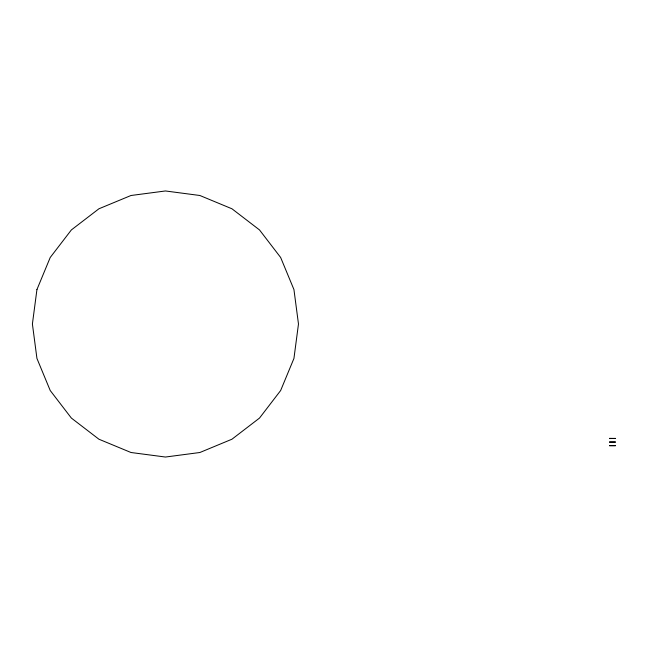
<?xml version="1.0" encoding="UTF-8"?>
<svg xmlns="http://www.w3.org/2000/svg" width="648" height="648" viewBox="0 0 648 648"><rect width="100%" height="100%" fill="white"/><g stroke="black" fill="none" stroke-linecap="round" stroke-linejoin="round"><path stroke-width="0.97" d="M609.485 441.96L615.6 442.049L609.517 442.163M609.485 438.348L615.6 438.437L609.517 438.558M609.517 445.541L615.6 445.662L609.517 445.775M36.936 289.567L32.4 324L36.936 358.433L50.22 390.517L71.369 418.073L98.917 439.214L131.001 452.507L165.434 457.034L199.868 452.507L231.952 439.214L259.508 418.073L280.649 390.517L293.941 358.433L298.477 324L293.941 289.567L280.649 257.483L259.508 229.927L231.952 208.786L199.868 195.494L165.434 190.966L131.001 195.494L98.917 208.786L71.369 229.927L50.22 257.483L36.936 289.567"/></g></svg>
